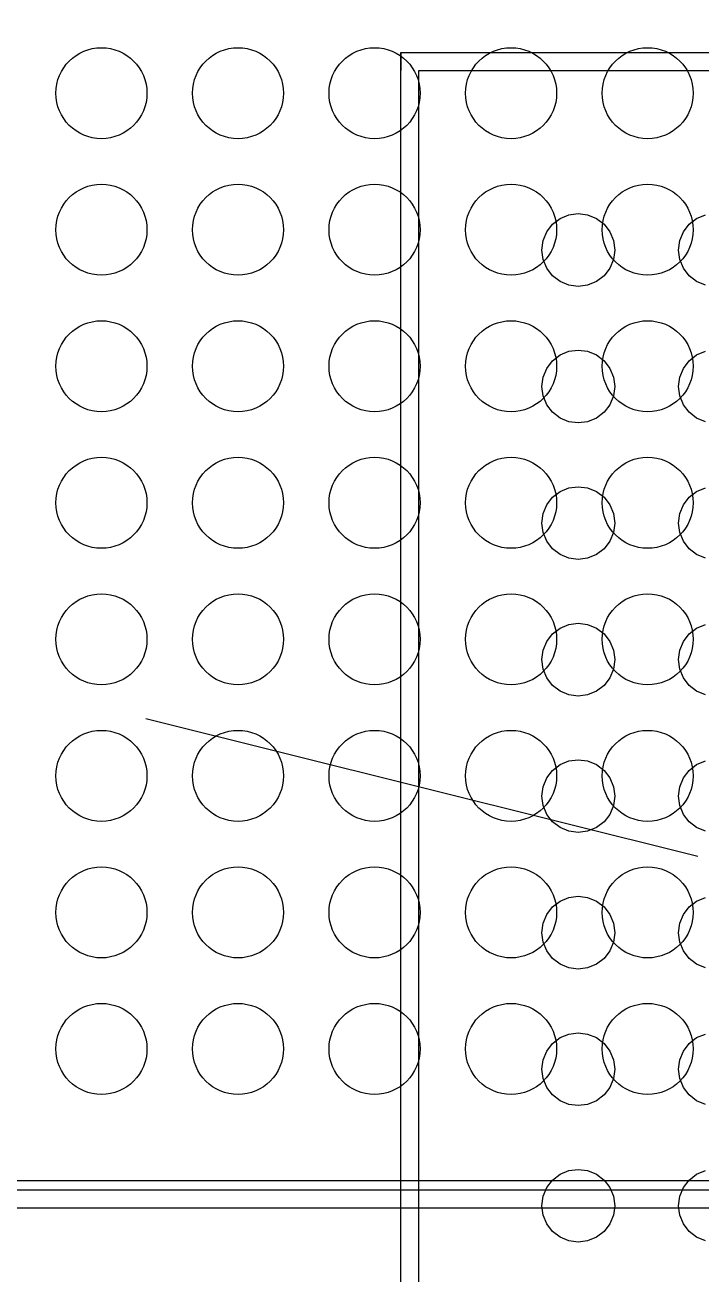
# Model space of a CAD drawing. Header units: millimetres. Extents: x 2562 to 7288, y 778 to 5635.
# Drawn here: x 5127.48 to 5134.9, y 2025.97 to 2039.69 of the extents above; entities that cross this region are included whole.
import ezdxf

# ---------------------------------------------------------------- set-up
doc = ezdxf.new("R2010")
doc.units = ezdxf.units.MM
doc.linetypes.add('HIDDEN', pattern=[0.375, 0.25, -0.125])
doc.layers.add('0-gnl-gor3', color=252, linetype='Continuous')

# ---------------------------------------------------------------- blocks, each defined once
blk = doc.blocks.new('damlalik_ust_perf')
at = {"layer": '0-gnl-gor3', "ltscale": 250}
blk.add_lwpolyline([(0, 194), (512, 194), (512, 0), (0, 0)], close=True, dxfattribs=at)
for centre in [(301, 119.5), (301, 119.5), (316, 119.5), (316, 119.5), (331, 119.5), (331, 119.5), (346, 119.5), (346, 119.5), (361, 119.5), (361, 119.5), (301, 104.5), (301, 104.5), (316, 104.5), (316, 104.5), (331, 104.5), (331, 104.5), (346, 104.5), (346, 104.5), (361, 104.5), (361, 104.5), (301, 89.5), (301, 89.5), (316, 89.5), (316, 89.5), (331, 89.5), (331, 89.5), (346, 89.5), (346, 89.5), (361, 89.5), (361, 89.5), (301, 74.5), (301, 74.5), (316, 74.5), (316, 74.5), (331, 74.5), (331, 74.5), (346, 74.5), (346, 74.5), (361, 74.5), (361, 74.5), (301, 59.5), (301, 59.5), (316, 59.5), (316, 59.5), (331, 59.5), (331, 59.5), (346, 59.5), (346, 59.5), (361, 59.5), (361, 59.5), (301, 44.5), (301, 44.5), (316, 44.5), (316, 44.5), (331, 44.5), (331, 44.5), (346, 44.5), (346, 44.5), (361, 44.5), (361, 44.5), (301, 29.5), (301, 29.5), (316, 29.5), (316, 29.5), (331, 29.5), (331, 29.5), (346, 29.5), (346, 29.5), (361, 29.5), (361, 29.5), (301, 14.5), (301, 14.5), (316, 14.5), (316, 14.5), (331, 14.5), (331, 14.5), (346, 14.5), (346, 14.5), (361, 14.5), (361, 14.5)]:
    blk.add_circle(centre, 5, dxfattribs=at)
blk = doc.blocks.new('damlalik_tava_01')
at = {"layer": '0-gnl-gor3', "linetype": 'HIDDEN', "ltscale": 250}
blk.add_line((1150.93, 99.16), (1540.69, 2), dxfattribs=at)
at = {"layer": '0-gnl-gor3', "ltscale": 3}
for points in [[(0, 200), (1542.69, 200), (1542.69, 0), (0, 0)], [(2, 198), (1540.69, 198), (1540.69, 2), (2, 2)]]:
    blk.add_lwpolyline(points, close=True, dxfattribs=at)

msp = doc.modelspace()

# ---------------------------------------------------------------- linework, layer by layer
at = {"layer": '0-gnl-gor3'}
for p, q in [((5131.605, 2039.393), (5131.605, 2039.193)), ((5133.355, 2037.569), (5133.451, 2037.609)), ((5133.451, 2037.609), (5133.555, 2037.622)), ((5133.555, 2037.622), (5133.658, 2037.609)), ((5133.658, 2037.609), (5133.755, 2037.569)), ((5134.855, 2037.569), (5134.951, 2037.609)), ((5133.209, 2037.422), (5133.272, 2037.505)), ((5133.272, 2037.505), (5133.355, 2037.569)), ((5133.755, 2037.569), (5133.838, 2037.505)), ((5133.838, 2037.505), (5133.901, 2037.422)), ((5134.709, 2037.422), (5134.772, 2037.505)), ((5134.772, 2037.505), (5134.855, 2037.569)), ((5133.169, 2037.326), (5133.209, 2037.422)), ((5133.901, 2037.422), (5133.941, 2037.326)), ((5134.669, 2037.326), (5134.709, 2037.422)), ((5133.155, 2037.222), (5133.169, 2037.326)), ((5133.169, 2037.119), (5133.155, 2037.222)), ((5133.941, 2037.326), (5133.955, 2037.222)), ((5133.955, 2037.222), (5133.941, 2037.119)), ((5134.655, 2037.222), (5134.669, 2037.326)), ((5134.669, 2037.119), (5134.655, 2037.222)), ((5133.209, 2037.022), (5133.169, 2037.119)), ((5133.941, 2037.119), (5133.901, 2037.022)), ((5134.709, 2037.022), (5134.669, 2037.119)), ((5133.272, 2036.939), (5133.209, 2037.022)), ((5133.355, 2036.876), (5133.272, 2036.939)), ((5133.838, 2036.939), (5133.755, 2036.876)), ((5133.901, 2037.022), (5133.838, 2036.939)), ((5134.772, 2036.939), (5134.709, 2037.022)), ((5134.855, 2036.876), (5134.772, 2036.939)), ((5133.451, 2036.836), (5133.355, 2036.876)), ((5133.555, 2036.822), (5133.451, 2036.836)), ((5133.658, 2036.836), (5133.555, 2036.822)), ((5133.755, 2036.876), (5133.658, 2036.836)), ((5134.951, 2036.836), (5134.855, 2036.876)), ((5133.355, 2036.069), (5133.451, 2036.109)), ((5133.451, 2036.109), (5133.555, 2036.122)), ((5133.555, 2036.122), (5133.658, 2036.109)), ((5133.658, 2036.109), (5133.755, 2036.069)), ((5134.855, 2036.069), (5134.951, 2036.109)), ((5133.209, 2035.922), (5133.272, 2036.005)), ((5133.272, 2036.005), (5133.355, 2036.069)), ((5133.755, 2036.069), (5133.838, 2036.005)), ((5133.838, 2036.005), (5133.901, 2035.922)), ((5134.709, 2035.922), (5134.772, 2036.005)), ((5134.772, 2036.005), (5134.855, 2036.069)), ((5133.155, 2035.722), (5133.169, 2035.826)), ((5133.169, 2035.826), (5133.209, 2035.922)), ((5133.901, 2035.922), (5133.941, 2035.826)), ((5133.941, 2035.826), (5133.955, 2035.722)), ((5134.655, 2035.722), (5134.669, 2035.826)), ((5134.669, 2035.826), (5134.709, 2035.922)), ((5133.169, 2035.619), (5133.155, 2035.722)), ((5133.955, 2035.722), (5133.941, 2035.619)), ((5134.669, 2035.619), (5134.655, 2035.722)), ((5133.209, 2035.522), (5133.169, 2035.619)), ((5133.941, 2035.619), (5133.901, 2035.522)), ((5134.709, 2035.522), (5134.669, 2035.619)), ((5133.272, 2035.439), (5133.209, 2035.522)), ((5133.355, 2035.376), (5133.272, 2035.439)), ((5133.838, 2035.439), (5133.755, 2035.376)), ((5133.901, 2035.522), (5133.838, 2035.439)), ((5134.772, 2035.439), (5134.709, 2035.522)), ((5134.855, 2035.376), (5134.772, 2035.439)), ((5133.451, 2035.336), (5133.355, 2035.376)), ((5133.555, 2035.322), (5133.451, 2035.336)), ((5133.658, 2035.336), (5133.555, 2035.322)), ((5133.755, 2035.376), (5133.658, 2035.336)), ((5134.951, 2035.336), (5134.855, 2035.376)), ((5133.355, 2034.569), (5133.451, 2034.609)), ((5133.451, 2034.609), (5133.555, 2034.622)), ((5133.555, 2034.622), (5133.658, 2034.609)), ((5133.658, 2034.609), (5133.755, 2034.569)), ((5134.855, 2034.569), (5134.951, 2034.609)), ((5133.209, 2034.422), (5133.272, 2034.505)), ((5133.272, 2034.505), (5133.355, 2034.569)), ((5133.755, 2034.569), (5133.838, 2034.505)), ((5133.838, 2034.505), (5133.901, 2034.422)), ((5134.709, 2034.422), (5134.772, 2034.505)), ((5134.772, 2034.505), (5134.855, 2034.569)), ((5133.155, 2034.222), (5133.169, 2034.326)), ((5133.169, 2034.326), (5133.209, 2034.422)), ((5133.901, 2034.422), (5133.941, 2034.326)), ((5133.941, 2034.326), (5133.955, 2034.222)), ((5134.655, 2034.222), (5134.669, 2034.326)), ((5134.669, 2034.326), (5134.709, 2034.422)), ((5133.169, 2034.119), (5133.155, 2034.222)), ((5133.955, 2034.222), (5133.941, 2034.119)), ((5134.669, 2034.119), (5134.655, 2034.222)), ((5133.209, 2034.022), (5133.169, 2034.119)), ((5133.941, 2034.119), (5133.901, 2034.022)), ((5134.709, 2034.022), (5134.669, 2034.119)), ((5133.272, 2033.939), (5133.209, 2034.022)), ((5133.355, 2033.876), (5133.272, 2033.939)), ((5133.838, 2033.939), (5133.755, 2033.876)), ((5133.901, 2034.022), (5133.838, 2033.939)), ((5134.772, 2033.939), (5134.709, 2034.022)), ((5134.855, 2033.876), (5134.772, 2033.939)), ((5133.451, 2033.836), (5133.355, 2033.876)), ((5133.555, 2033.822), (5133.451, 2033.836)), ((5133.658, 2033.836), (5133.555, 2033.822)), ((5133.755, 2033.876), (5133.658, 2033.836)), ((5134.951, 2033.836), (5134.855, 2033.876)), ((5133.355, 2033.069), (5133.451, 2033.109)), ((5133.451, 2033.109), (5133.555, 2033.122)), ((5133.555, 2033.122), (5133.658, 2033.109)), ((5133.658, 2033.109), (5133.755, 2033.069)), ((5134.855, 2033.069), (5134.951, 2033.109)), ((5133.209, 2032.922), (5133.272, 2033.005)), ((5133.272, 2033.005), (5133.355, 2033.069)), ((5133.755, 2033.069), (5133.838, 2033.005)), ((5133.838, 2033.005), (5133.901, 2032.922)), ((5134.709, 2032.922), (5134.772, 2033.005)), ((5134.772, 2033.005), (5134.855, 2033.069)), ((5133.155, 2032.722), (5133.169, 2032.826)), ((5133.169, 2032.826), (5133.209, 2032.922)), ((5133.901, 2032.922), (5133.941, 2032.826)), ((5133.941, 2032.826), (5133.955, 2032.722)), ((5134.655, 2032.722), (5134.669, 2032.826)), ((5134.669, 2032.826), (5134.709, 2032.922)), ((5133.169, 2032.619), (5133.155, 2032.722)), ((5133.955, 2032.722), (5133.941, 2032.619)), ((5134.669, 2032.619), (5134.655, 2032.722)), ((5133.209, 2032.522), (5133.169, 2032.619)), ((5133.941, 2032.619), (5133.901, 2032.522)), ((5134.709, 2032.522), (5134.669, 2032.619)), ((5133.272, 2032.439), (5133.209, 2032.522)), ((5133.355, 2032.376), (5133.272, 2032.439)), ((5133.838, 2032.439), (5133.755, 2032.376)), ((5133.901, 2032.522), (5133.838, 2032.439)), ((5134.772, 2032.439), (5134.709, 2032.522)), ((5134.855, 2032.376), (5134.772, 2032.439)), ((5133.451, 2032.336), (5133.355, 2032.376)), ((5133.555, 2032.322), (5133.451, 2032.336)), ((5133.658, 2032.336), (5133.555, 2032.322)), ((5133.755, 2032.376), (5133.658, 2032.336)), ((5134.951, 2032.336), (5134.855, 2032.376)), ((5133.272, 2031.505), (5133.355, 2031.569)), ((5133.355, 2031.569), (5133.451, 2031.609)), ((5133.451, 2031.609), (5133.555, 2031.622)), ((5133.555, 2031.622), (5133.658, 2031.609)), ((5133.658, 2031.609), (5133.755, 2031.569)), ((5133.755, 2031.569), (5133.838, 2031.505)), ((5134.772, 2031.505), (5134.855, 2031.569)), ((5134.855, 2031.569), (5134.951, 2031.609)), ((5133.209, 2031.422), (5133.272, 2031.505)), ((5133.838, 2031.505), (5133.901, 2031.422)), ((5134.709, 2031.422), (5134.772, 2031.505)), ((5133.155, 2031.222), (5133.169, 2031.326)), ((5133.169, 2031.326), (5133.209, 2031.422)), ((5133.901, 2031.422), (5133.941, 2031.326)), ((5133.941, 2031.326), (5133.955, 2031.222)), ((5134.655, 2031.222), (5134.669, 2031.326)), ((5134.669, 2031.326), (5134.709, 2031.422)), ((5133.169, 2031.119), (5133.155, 2031.222)), ((5133.955, 2031.222), (5133.941, 2031.119)), ((5134.669, 2031.119), (5134.655, 2031.222)), ((5133.209, 2031.022), (5133.169, 2031.119)), ((5133.272, 2030.939), (5133.209, 2031.022)), ((5133.901, 2031.022), (5133.838, 2030.939)), ((5133.941, 2031.119), (5133.901, 2031.022)), ((5134.709, 2031.022), (5134.669, 2031.119)), ((5134.772, 2030.939), (5134.709, 2031.022)), ((5133.355, 2030.876), (5133.272, 2030.939)), ((5133.838, 2030.939), (5133.755, 2030.876)), ((5134.855, 2030.876), (5134.772, 2030.939)), ((5133.451, 2030.836), (5133.355, 2030.876)), ((5133.555, 2030.822), (5133.451, 2030.836)), ((5133.658, 2030.836), (5133.555, 2030.822)), ((5133.755, 2030.876), (5133.658, 2030.836)), ((5134.951, 2030.836), (5134.855, 2030.876)), ((5133.272, 2030.005), (5133.355, 2030.069)), ((5133.355, 2030.069), (5133.451, 2030.109)), ((5133.451, 2030.109), (5133.555, 2030.122)), ((5133.555, 2030.122), (5133.658, 2030.109)), ((5133.658, 2030.109), (5133.755, 2030.069)), ((5133.755, 2030.069), (5133.838, 2030.005)), ((5134.772, 2030.005), (5134.855, 2030.069)), ((5134.855, 2030.069), (5134.951, 2030.109)), ((5133.169, 2029.826), (5133.209, 2029.922)), ((5133.209, 2029.922), (5133.272, 2030.005)), ((5133.838, 2030.005), (5133.901, 2029.922)), ((5133.901, 2029.922), (5133.941, 2029.826)), ((5134.669, 2029.826), (5134.709, 2029.922)), ((5134.709, 2029.922), (5134.772, 2030.005)), ((5133.155, 2029.722), (5133.169, 2029.826)), ((5133.941, 2029.826), (5133.955, 2029.722)), ((5134.655, 2029.722), (5134.669, 2029.826)), ((5133.169, 2029.619), (5133.155, 2029.722)), ((5133.955, 2029.722), (5133.941, 2029.619)), ((5134.669, 2029.619), (5134.655, 2029.722)), ((5133.209, 2029.522), (5133.169, 2029.619)), ((5133.272, 2029.439), (5133.209, 2029.522)), ((5133.901, 2029.522), (5133.838, 2029.439)), ((5133.941, 2029.619), (5133.901, 2029.522)), ((5134.709, 2029.522), (5134.669, 2029.619)), ((5134.772, 2029.439), (5134.709, 2029.522)), ((5133.355, 2029.376), (5133.272, 2029.439)), ((5133.451, 2029.336), (5133.355, 2029.376)), ((5133.755, 2029.376), (5133.658, 2029.336)), ((5133.838, 2029.439), (5133.755, 2029.376)), ((5134.855, 2029.376), (5134.772, 2029.439)), ((5134.951, 2029.336), (5134.855, 2029.376)), ((5133.555, 2029.322), (5133.451, 2029.336)), ((5133.658, 2029.336), (5133.555, 2029.322)), ((5133.272, 2028.505), (5133.355, 2028.569)), ((5133.355, 2028.569), (5133.451, 2028.609)), ((5133.451, 2028.609), (5133.555, 2028.622)), ((5133.555, 2028.622), (5133.658, 2028.609)), ((5133.658, 2028.609), (5133.755, 2028.569)), ((5133.755, 2028.569), (5133.838, 2028.505)), ((5134.772, 2028.505), (5134.855, 2028.569)), ((5134.855, 2028.569), (5134.951, 2028.609)), ((5133.169, 2028.326), (5133.209, 2028.422)), ((5133.209, 2028.422), (5133.272, 2028.505)), ((5133.838, 2028.505), (5133.901, 2028.422)), ((5133.901, 2028.422), (5133.941, 2028.326)), ((5134.669, 2028.326), (5134.709, 2028.422)), ((5134.709, 2028.422), (5134.772, 2028.505)), ((5133.155, 2028.222), (5133.169, 2028.326)), ((5133.941, 2028.326), (5133.955, 2028.222)), ((5134.655, 2028.222), (5134.669, 2028.326)), ((5133.169, 2028.119), (5133.155, 2028.222)), ((5133.955, 2028.222), (5133.941, 2028.119)), ((5134.669, 2028.119), (5134.655, 2028.222)), ((5133.209, 2028.022), (5133.169, 2028.119)), ((5133.272, 2027.939), (5133.209, 2028.022)), ((5133.901, 2028.022), (5133.838, 2027.939)), ((5133.941, 2028.119), (5133.901, 2028.022)), ((5134.709, 2028.022), (5134.669, 2028.119)), ((5134.772, 2027.939), (5134.709, 2028.022)), ((5133.355, 2027.876), (5133.272, 2027.939)), ((5133.451, 2027.836), (5133.355, 2027.876)), ((5133.755, 2027.876), (5133.658, 2027.836)), ((5133.838, 2027.939), (5133.755, 2027.876)), ((5134.855, 2027.876), (5134.772, 2027.939)), ((5134.951, 2027.836), (5134.855, 2027.876)), ((5133.555, 2027.822), (5133.451, 2027.836)), ((5133.658, 2027.836), (5133.555, 2027.822)), ((5133.272, 2027.005), (5133.355, 2027.069)), ((5133.355, 2027.069), (5133.451, 2027.109)), ((5133.451, 2027.109), (5133.555, 2027.122)), ((5133.555, 2027.122), (5133.658, 2027.109)), ((5133.658, 2027.109), (5133.755, 2027.069)), ((5133.755, 2027.069), (5133.838, 2027.005)), ((5134.772, 2027.005), (5134.855, 2027.069)), ((5134.855, 2027.069), (5134.951, 2027.109)), ((5133.169, 2026.826), (5133.209, 2026.922)), ((5133.209, 2026.922), (5133.272, 2027.005)), ((5133.838, 2027.005), (5133.901, 2026.922)), ((5133.901, 2026.922), (5133.941, 2026.826)), ((5134.669, 2026.826), (5134.709, 2026.922)), ((5134.709, 2026.922), (5134.772, 2027.005)), ((5133.155, 2026.722), (5133.169, 2026.826)), ((5133.941, 2026.826), (5133.955, 2026.722)), ((5134.655, 2026.722), (5134.669, 2026.826)), ((5133.169, 2026.619), (5133.155, 2026.722)), ((5133.955, 2026.722), (5133.941, 2026.619)), ((5134.669, 2026.619), (5134.655, 2026.722)), ((5133.209, 2026.522), (5133.169, 2026.619)), ((5133.272, 2026.439), (5133.209, 2026.522)), ((5133.901, 2026.522), (5133.838, 2026.439)), ((5133.941, 2026.619), (5133.901, 2026.522)), ((5134.709, 2026.522), (5134.669, 2026.619)), ((5134.772, 2026.439), (5134.709, 2026.522)), ((5133.355, 2026.376), (5133.272, 2026.439)), ((5133.451, 2026.336), (5133.355, 2026.376)), ((5133.755, 2026.376), (5133.658, 2026.336)), ((5133.838, 2026.439), (5133.755, 2026.376)), ((5134.855, 2026.376), (5134.772, 2026.439)), ((5134.951, 2026.336), (5134.855, 2026.376)), ((5133.555, 2026.322), (5133.451, 2026.336)), ((5133.658, 2026.336), (5133.555, 2026.322))]:
    msp.add_line(p, q, dxfattribs=at)
at = {"layer": '0-gnl-gor3', "ltscale": 3}
for points in [[(5131.605, 2039.393), (5152.005, 2039.393), (5152.005, 1999.272), (5131.605, 1999.272)], [(5131.805, 2039.193), (5151.805, 2039.193), (5151.805, 1999.472), (5131.805, 1999.472)]]:
    msp.add_lwpolyline(points, close=True, dxfattribs=at)

# ---------------------------------------------------------------- block references
at = {"layer": '0-gnl-gor3', "xscale": 0.1, "yscale": 0.1, "zscale": 0.1}
for name, p in [('damlalik_tava_01', (4995.517, 2026.695)), ('damlalik_ust_perf', (5098.217, 2026.995))]:
    msp.add_blockref(name, p, dxfattribs=at)

doc.saveas('drawing.dxf')
